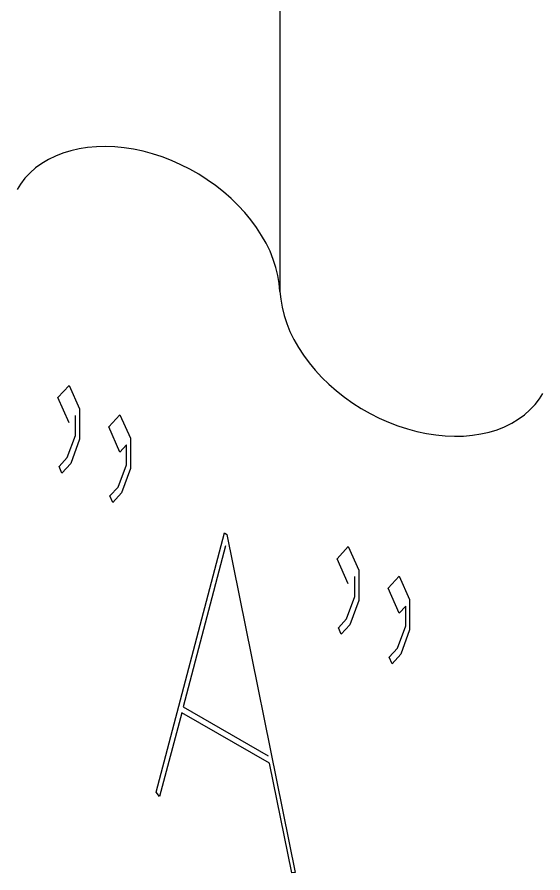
# Model space of a CAD drawing. Extents: x 0 to 17.2, y 0.1 to 11.3.
# Drawn here: x 13.3587 to 13.5397, y 7.3584 to 7.6531 of the extents above; entities that cross this region are included whole.
import ezdxf

# ---------------------------------------------------------------- set-up
doc = ezdxf.new("R2010")
doc.units = 0
for name, color, linetype in [('Continuation', 7, 'CONTINUOUS'), ('PIPE', 7, 'CONTINUOUS'), ('PIPE-ANNO', 150, 'CONTINUOUS')]:
    doc.layers.add(name, color=color, linetype=linetype)

msp = doc.modelspace()

# ---------------------------------------------------------------- linework, layer by layer
at = {"layer": 'Continuation'}
for points in [[(13.37659, 7.51344), (13.37276, 7.5221), (13.37659, 7.52627), (13.38018, 7.51822), (13.38018, 7.50776), (13.37716, 7.49938), (13.37414, 7.4961), (13.37317, 7.49836), (13.37598, 7.50143), (13.37883, 7.50908), (13.37883, 7.51594)], [(13.39636, 7.50583), (13.39411, 7.50332), (13.39028, 7.51198), (13.39411, 7.51615), (13.3977, 7.50811), (13.3977, 7.49765), (13.39468, 7.48927), (13.39167, 7.48598), (13.39069, 7.48824), (13.39354, 7.49128), (13.39636, 7.49897), (13.39636, 7.50583)], [(13.45443, 7.35852), (13.45329, 7.35843), (13.44559, 7.39616), (13.41539, 7.4136), (13.40769, 7.38476), (13.40654, 7.38617), (13.43006, 7.4755), (13.43096, 7.47498), (13.45443, 7.35852)], [(13.43051, 7.4711), (13.41588, 7.41556), (13.4451, 7.39869)], [(13.47273, 7.45793), (13.4689, 7.46659), (13.47273, 7.47077), (13.47632, 7.46272), (13.47632, 7.45226), (13.4733, 7.44388), (13.47029, 7.44059), (13.46931, 7.44285), (13.47212, 7.44592), (13.47497, 7.45358), (13.47497, 7.46044)], [(13.4925, 7.45032), (13.49026, 7.44781), (13.48642, 7.45647), (13.49026, 7.46065), (13.49384, 7.4526), (13.49384, 7.44214), (13.49083, 7.43376), (13.48781, 7.43047), (13.48683, 7.43274), (13.48968, 7.43578), (13.4925, 7.44346), (13.4925, 7.45032)]]:
    msp.add_lwpolyline(points, dxfattribs=at)
at = {"layer": 'PIPE'}
msp.add_lwpolyline([(13.44922, 7.76416), (13.44922, 7.55865)], dxfattribs=at)
at = {"layer": 'PIPE-ANNO'}
for points in [[(13.44922, 7.55865), (13.44898, 7.56137), (13.44852, 7.56412), (13.44783, 7.5669), (13.44691, 7.56968), (13.44578, 7.57246), (13.44444, 7.57522), (13.44289, 7.57795), (13.44115, 7.58063), (13.43921, 7.58325), (13.43709, 7.58581), (13.43481, 7.58828), (13.43236, 7.59065), (13.42977, 7.59292), (13.42704, 7.59507), (13.4242, 7.59709), (13.42124, 7.59897), (13.4182, 7.6007), (13.41507, 7.60228), (13.41188, 7.6037), (13.40865, 7.60494), (13.40538, 7.60601), (13.4021, 7.60689), (13.39882, 7.60759), (13.39556, 7.6081), (13.39233, 7.60842), (13.38914, 7.60854), (13.38602, 7.60847), (13.38298, 7.60821), (13.38004, 7.60775), (13.3772, 7.6071), (13.37448, 7.60627), (13.3719, 7.60525), (13.36947, 7.60405), (13.36719, 7.60268), (13.36509, 7.60115), (13.36317, 7.59946), (13.36143, 7.59761), (13.3599, 7.59563), (13.35872, 7.59378)], [(13.44922, 7.55865), (13.44946, 7.55594), (13.44992, 7.55319), (13.45061, 7.55041), (13.45153, 7.54763), (13.45266, 7.54485), (13.454, 7.54209), (13.45555, 7.53936), (13.4573, 7.53668), (13.45923, 7.53406), (13.46135, 7.5315), (13.46364, 7.52903), (13.46608, 7.52666), (13.46867, 7.52439), (13.4714, 7.52224), (13.47425, 7.52022), (13.4772, 7.51834), (13.48025, 7.51661), (13.48337, 7.51503), (13.48656, 7.51361), (13.48979, 7.51237), (13.49306, 7.5113), (13.49634, 7.51042), (13.49962, 7.50972), (13.50288, 7.50921), (13.50611, 7.50889), (13.5093, 7.50877), (13.51242, 7.50884), (13.51546, 7.5091), (13.5184, 7.50956), (13.52124, 7.51021), (13.52396, 7.51104), (13.52654, 7.51206), (13.52898, 7.51326), (13.53125, 7.51462), (13.53335, 7.51616), (13.53528, 7.51785), (13.53701, 7.51969), (13.53854, 7.52168), (13.53972, 7.52352)]]:
    msp.add_lwpolyline(points, dxfattribs=at)

doc.saveas('drawing.dxf')
